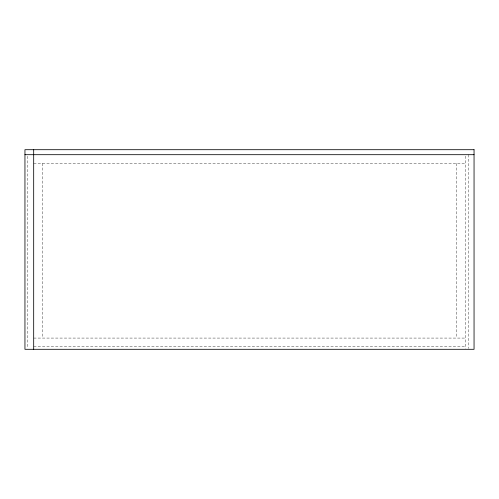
<?xml version="1.0" encoding="UTF-8"?>
<svg xmlns="http://www.w3.org/2000/svg" width="499" height="499" viewBox="0 0 499 499"><rect width="100%" height="100%" fill="white"/><g stroke="black" fill="none" stroke-linecap="round" stroke-linejoin="round"><path stroke-width="0.37" stroke-dasharray="2.5 1.87" d="M33.683 163.423L465.317 163.423M33.683 338.072L465.317 338.072M33.683 346.805L465.317 346.805M468.187 154.69L468.187 348.52M465.317 156.143L465.317 348.52M456.585 163.423L456.585 338.072M42.415 163.423L42.415 338.072M27.819 156.249L27.819 348.52"/><path stroke-width="0.75" d="M24.95 154.69L474.05 154.69M33.683 149.7L33.683 349.3M474.05 149.7L24.95 149.7L24.95 349.3L474.05 349.3L474.05 149.7"/></g></svg>
